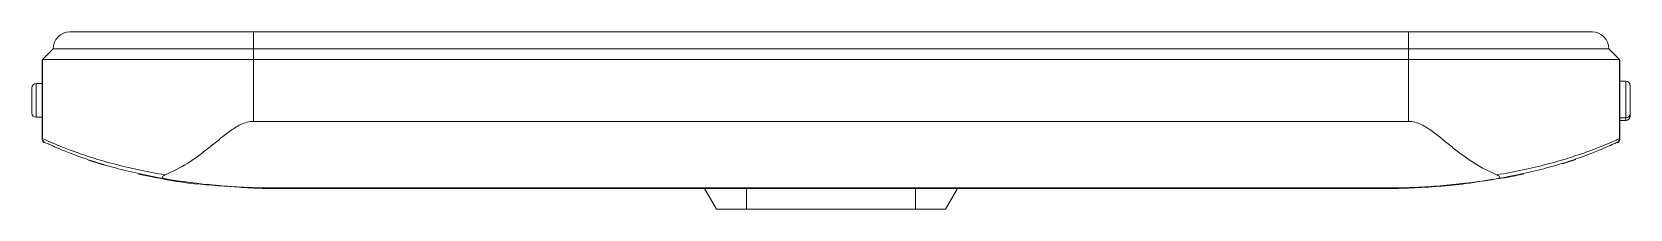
# Paper-space layout '_Front' of a CAD drawing. Header units: millimetres. Extents: x -37.9 to 37.8, y -1 to 7.4.
import ezdxf

# ---------------------------------------------------------------- set-up
doc = ezdxf.new("R2010")
doc.units = ezdxf.units.MM

psp = doc.layouts.new('_Front')

# ---------------------------------------------------------------- linework, layer by layer
at = {"color": 7, "linetype": 'Continuous', "lineweight": 15}
for p, q in [((-36.05, 7.4), (36.05, 7.4)), ((-27.35, 7.4), (-27.35, 3.158)), ((27.35, 3.158), (27.35, 7.4)), ((37.37, 6.1), (-37.37, 6.1)), ((-37.37, 2.342), (-37.37, 6.1)), ((-37.35, 6.1), (-36.85, 6.6)), ((-37.35, 2.342), (-37.35, 6.1)), ((-36.85, 6.6), (36.85, 6.6)), ((36.85, 6.6), (37.35, 6.1)), ((37.35, 6.1), (37.35, 2.342)), ((37.37, 2.342), (37.37, 6.1)), ((-37.85, 3.552), (-37.85, 4.752)), ((-37.65, 4.952), (-37.65, 3.352)), ((-37.65, 4.952), (-37.37, 4.952)), ((37.65, 5.067), (37.37, 5.067)), ((37.65, 3.205), (37.65, 5.067)), ((37.85, 4.867), (37.85, 3.405)), ((-37.65, 3.352), (-37.37, 3.352)), ((-27.35, 3.158), (27.35, 3.158)), ((37.65, 3.322), (37.37, 3.322)), ((37.65, 3.205), (37.37, 3.205)), ((-35.173, 1.315), (-34.593, 1.131)), ((-34.567, 1.122), (-34.518, 1.107)), ((-34.518, 1.111), (-34.142, 1.021)), ((35.122, 1.3), (34.656, 1.149)), ((35.286, 1.354), (35.097, 1.29)), ((35.286, 1.354), (35.185, 1.321)), ((-31.836, 0.468), (-32.799, 0.662)), ((-32.407, 0.578), (-32.067, 0.525)), ((-31.836, 0.468), (-32.101, 0.518)), ((-26.827, 0), (26.827, 0)), ((27.358, -0.004), (27.965, 0.044)), ((31.708, 0.468), (32.406, 0.578)), ((31.859, 0.472), (32.821, 0.666)), ((32.082, 0.547), (32.777, 0.668)), ((32.702, 0.64), (32.821, 0.666)), ((-26.827, -0.02), (26.827, -0.02)), ((-5.988, -0.02), (-5.423, -1)), ((5.423, -1), (5.988, -0.02)), ((5.423, -1), (-5.423, -1))]:
    psp.add_line(p, q, dxfattribs=at)
at = {"color": 8, "linetype": 'Continuous', "lineweight": 15}
for p, q in [((-4, -0.02), (-4, -1)), ((4, -0.02), (4, -1))]:
    psp.add_line(p, q, dxfattribs=at)
at = {"color": 7, "linetype": 'Continuous', "lineweight": 15}
for centre, radius, start, end in [((-36.05, 6.6), 0.8, 90, 180), ((36.05, 6.6), 0.8, 0, 90), ((-37.65, 4.752), 0.2, 90, 180), ((37.65, 4.867), 0.2, 0, 90), ((-37.65, 3.552), 0.2, 180, 270), ((37.65, 3.522), 0.2, 270, 0), ((37.65, 3.405), 0.2, 270, 0), ((-37.15, 2.342), 0.22, 180, 244.79029), ((37.15, 2.342), 0.2, 295.20971, 0), ((37.15, 2.342), 0.22, 295.20953, 359.99982), ((-37.15, 2.342), 0.2, 203.34472, 244.79029)]:
    psp.add_arc(centre, radius, start, end, dxfattribs=at)
for points, knots in [([(-27.35, 3.158), (-27.457, 3.158), (-27.561, 3.143), (-27.765, 3.09), (-27.865, 3.052), (-28.151, 2.917), (-28.325, 2.801), (-28.664, 2.554), (-28.827, 2.423), (-29.152, 2.159), (-29.313, 2.027), (-29.799, 1.64), (-30.128, 1.396), (-30.815, 0.964), (-31.176, 0.774), (-31.532, 0.623)], [0, 0, 0, 0, 0.0625, 0.0625, 0.125, 0.125, 0.25, 0.25, 0.375, 0.375, 0.5, 0.5, 0.75, 0.75, 1, 1, 1, 1]), ([(31.532, 0.623), (31.178, 0.774), (30.821, 0.961), (30.136, 1.391), (29.804, 1.636), (29.315, 2.025), (29.154, 2.157), (28.83, 2.421), (28.666, 2.552), (28.327, 2.8), (28.15, 2.917), (27.865, 3.052), (27.765, 3.091), (27.561, 3.143), (27.457, 3.158), (27.35, 3.158)], [0, 0, 0, 0, 0.25, 0.25, 0.5, 0.5, 0.625, 0.625, 0.75, 0.75, 0.875, 0.875, 0.9375, 0.9375, 1, 1, 1, 1]), ([(-37.35, 2.342), (-37.35, 2.342), (-37.211, 2.276), (-36.872, 2.129), (-36.795, 2.097), (-36.627, 2.027), (-36.536, 1.99), (-36.239, 1.871), (-36.013, 1.785), (-35.501, 1.602), (-35.214, 1.506), (-34.597, 1.314), (-34.265, 1.219), (-33.733, 1.08), (-33.55, 1.034), (-33.171, 0.944), (-32.975, 0.9), (-32.376, 0.772), (-31.961, 0.694), (-31.532, 0.623)], [0, 0, 0, 0, 0.25, 0.25, 0.3125, 0.3125, 0.375, 0.375, 0.5, 0.5, 0.625, 0.625, 0.75, 0.75, 0.8125, 0.8125, 0.875, 0.875, 1, 1, 1, 1]), ([(31.532, 0.623), (31.963, 0.694), (32.376, 0.773), (33.171, 0.941), (33.554, 1.033), (34.266, 1.219), (34.598, 1.315), (35.212, 1.505), (35.496, 1.601), (36.269, 1.876), (36.663, 2.039), (37.072, 2.216), (37.176, 2.263), (37.315, 2.326), (37.35, 2.342), (37.35, 2.342)], [0, 0, 0, 0, 0.125, 0.125, 0.25, 0.25, 0.375, 0.375, 0.5, 0.5, 0.75, 0.75, 0.875, 0.875, 1, 1, 1, 1]), ([(-31.587, 0.444), (-32.002, 0.516), (-32.404, 0.595), (-33.179, 0.765), (-33.547, 0.856), (-34.234, 1.042), (-34.556, 1.137), (-35.155, 1.328), (-35.434, 1.424), (-35.931, 1.606), (-36.152, 1.692), (-36.44, 1.81), (-36.53, 1.847), (-36.693, 1.917), (-36.768, 1.949), (-37.1, 2.095), (-37.235, 2.161), (-37.235, 2.161)], [0, 0, 0, 0, 0.125, 0.125, 0.25, 0.25, 0.375, 0.375, 0.5, 0.5, 0.625, 0.625, 0.6875, 0.6875, 0.75, 0.75, 1, 1, 1, 1]), ([(37.235, 2.161), (37.235, 2.161), (37.201, 2.145), (37.065, 2.082), (36.963, 2.035), (36.564, 1.859), (36.18, 1.697), (35.43, 1.423), (35.153, 1.327), (34.556, 1.137), (34.235, 1.042), (33.545, 0.856), (33.174, 0.764), (32.404, 0.595), (32.004, 0.516), (31.587, 0.444)], [0, 0, 0, 0, 0.125, 0.125, 0.25, 0.25, 0.5, 0.5, 0.625, 0.625, 0.75, 0.75, 0.875, 0.875, 1, 1, 1, 1]), ([(-32.44, 0.614), (-32.23, 0.561), (-31.295, 0.328), (-29.591, 0.129), (-28.102, 0.04), (-27.358, -0.004)], [0, 0, 0, 0, 0.126827, 0.5634771, 1, 1, 1, 1]), ([(-31.532, 0.623), (-31.561, 0.611), (-31.588, 0.598), (-31.636, 0.568), (-31.659, 0.551), (-31.686, 0.513), (-31.689, 0.491), (-31.651, 0.458), (-31.619, 0.45), (-31.587, 0.444)], [0, 0, 0, 0, 0.25, 0.25, 0.5, 0.5, 0.75, 0.75, 1, 1, 1, 1]), ([(-26.827, 0), (-27.02, 0.004), (-27.212, 0.01), (-27.595, 0.025), (-27.788, 0.034), (-28.369, 0.066), (-28.761, 0.094), (-29.951, 0.2), (-30.763, 0.302), (-31.587, 0.444)], [0, 0, 0, 0, 0.125, 0.125, 0.25, 0.25, 0.5, 0.5, 1, 1, 1, 1]), ([(31.587, 0.444), (30.768, 0.303), (29.956, 0.201), (28.761, 0.094), (28.368, 0.066), (27.786, 0.034), (27.594, 0.025), (27.211, 0.01), (27.02, 0.004), (26.827, 0)], [0, 0, 0, 0, 0.5, 0.5, 0.75, 0.75, 0.875, 0.875, 1, 1, 1, 1]), ([(27.358, -0.004), (28.206, 0.037), (29.55, 0.102), (30.876, 0.33), (31.365, 0.414)], [0, 0, 0, 0, 0.630808, 1, 1, 1, 1]), ([(31.587, 0.444), (31.619, 0.45), (31.651, 0.458), (31.689, 0.491), (31.686, 0.513), (31.659, 0.551), (31.637, 0.568), (31.588, 0.598), (31.561, 0.611), (31.532, 0.623)], [0, 0, 0, 0, 0.25, 0.25, 0.5, 0.5, 0.75, 0.75, 1, 1, 1, 1]), ([(-27.358, -0.004), (-27.259, -0.008), (-27.082, -0.014), (-26.905, -0.018), (-26.827, -0.02)], [0, 0, 0, 0, 0.5601057, 1, 1, 1, 1]), ([(26.827, -0.02), (26.926, -0.018), (27.103, -0.013), (27.28, -0.007), (27.358, -0.004)], [0, 0, 0, 0, 0.560105, 1, 1, 1, 1])]:
    psp.add_open_spline(points, degree=3, knots=knots, dxfattribs=at)

doc.saveas('drawing.dxf')
